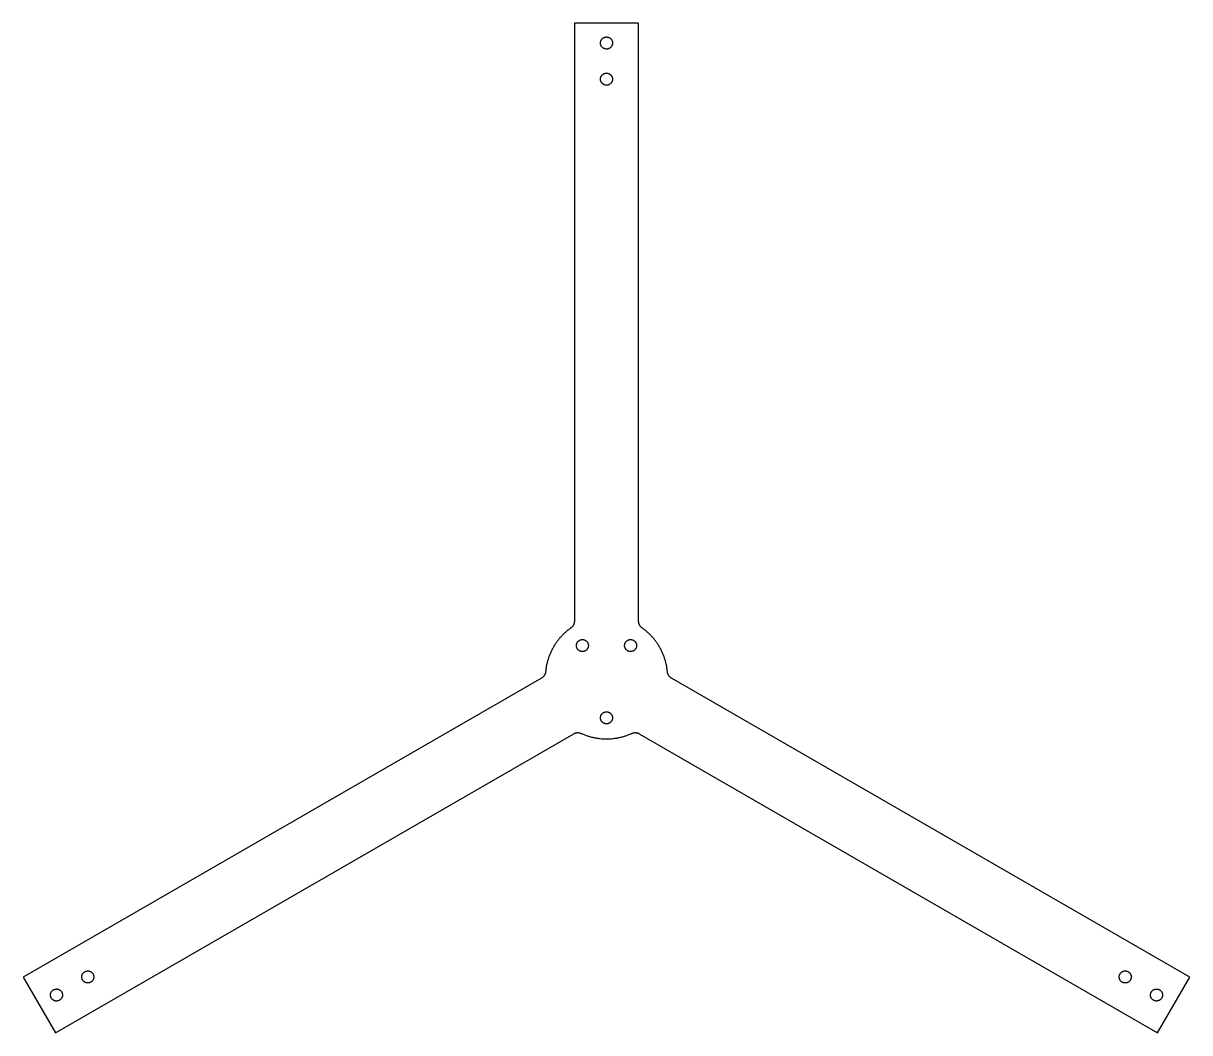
# Model space of a CAD drawing. Header units: millimetres. Extents: x -145 to 145, y -136 to 115.
import ezdxf

# ---------------------------------------------------------------- set-up
doc = ezdxf.new("R2010")
doc.units = ezdxf.units.MM
doc.layers.add('Default', color=18, linetype='Continuous', true_color=0x000000)

msp = doc.modelspace()

# ---------------------------------------------------------------- linework, layer by layer
at = {"layer": 'Default'}
for points in [[(8, -33.93), (8, 114.99), (-8, 114.99), (-8, -33.93)], [(-16.16, -48.07), (-145.13, -122.53), (-137.13, -136.38), (-8.16, -61.93)], [(8.16, -61.93), (137.13, -136.38), (145.13, -122.53), (16.16, -48.07)]]:
    msp.add_lwpolyline(points, dxfattribs=at)
for points in [[(-1.5, 109.99), (-1.41, 108.49), (0.09, 108.58), (1.59, 108.67), (1.5, 110.17), (1.41, 111.67), (-0.09, 111.58), (-1.59, 111.48), (-1.5, 109.99)], [(-1.49, 100.95), (-1.37, 99.46), (0.12, 99.58), (1.62, 99.71), (1.49, 101.2), (1.37, 102.7), (-0.12, 102.57), (-1.62, 102.45), (-1.49, 100.95)], [(-4.5, -39.97), (-4.5, -38.47), (-6, -38.47), (-7.5, -38.47), (-7.5, -39.97), (-7.5, -41.47), (-6, -41.47), (-4.5, -41.47), (-4.5, -39.97)], [(7.5, -39.97), (7.5, -38.47), (6, -38.47), (4.5, -38.47), (4.5, -39.97), (4.5, -41.47), (6, -41.47), (7.5, -41.47), (7.5, -39.97)], [(1.5, -57.97), (1.5, -56.47), (0, -56.47), (-1.5, -56.47), (-1.5, -57.97), (-1.5, -59.47), (0, -59.47), (1.5, -59.47), (1.5, -57.97)], [(-130.56, -122.78), (-130.28, -124.25), (-128.81, -123.97), (-127.33, -123.7), (-127.61, -122.22), (-127.89, -120.75), (-129.36, -121.03), (-130.83, -121.3), (-130.56, -122.78)], [(127.58, -122.56), (127.64, -124.06), (129.14, -124), (130.64, -123.94), (130.58, -122.44), (130.53, -120.94), (129.03, -121), (127.53, -121.06), (127.58, -122.56)], [(-138.35, -127.26), (-138.1, -128.74), (-136.62, -128.48), (-135.14, -128.22), (-135.4, -126.74), (-135.66, -125.26), (-137.13, -125.52), (-138.61, -125.78), (-138.35, -127.26)], [(135.43, -127.4), (135.84, -128.85), (137.28, -128.44), (138.73, -128.04), (138.32, -126.6), (137.92, -125.15), (136.47, -125.56), (135.03, -125.96), (135.43, -127.4)]]:
    msp.add_rational_spline(points, [1, 0.707106781187, 1, 0.707106781187, 1, 0.707106781187, 1, 0.707106781187, 1], degree=2, knots=[0, 0, 0, 2.356194, 2.356194, 4.712389, 4.712389, 7.068583, 7.068583, 9.424778, 9.424778, 9.424778], dxfattribs=at)
for points, weights in [([(-8, -33.93), (-8, -34.96), (-8.84, -35.56)], [1, 0.888811710201, 1]), ([(8.84, -35.56), (8, -34.96), (8, -33.93)], [1, 0.888811710201, 1]), ([(-8.84, -35.56), (-14.51, -39.6), (-15.17, -46.53)], [0.984576116686, 0.895559557583, 0.984576116686]), ([(15.17, -46.53), (14.51, -39.6), (8.84, -35.56)], [0.984576116686, 0.895559557583, 0.984576116686]), ([(-15.17, -46.53), (-15.27, -47.55), (-16.16, -48.07)], [1, 0.888811710201, 1]), ([(16.16, -48.07), (15.27, -47.55), (15.17, -46.53)], [1, 0.888811710201, 1]), ([(-8.16, -61.93), (-7.27, -61.41), (-6.33, -61.84)], [1, 0.888811710201, 1]), ([(-6.33, -61.84), (0, -64.73), (6.33, -61.84)], [0.984576116686, 0.895559557583, 0.984576116686]), ([(6.33, -61.84), (7.27, -61.41), (8.16, -61.93)], [1, 0.888811710201, 1])]:
    msp.add_rational_spline(points, weights, degree=2, dxfattribs=at)

doc.saveas('drawing.dxf')
